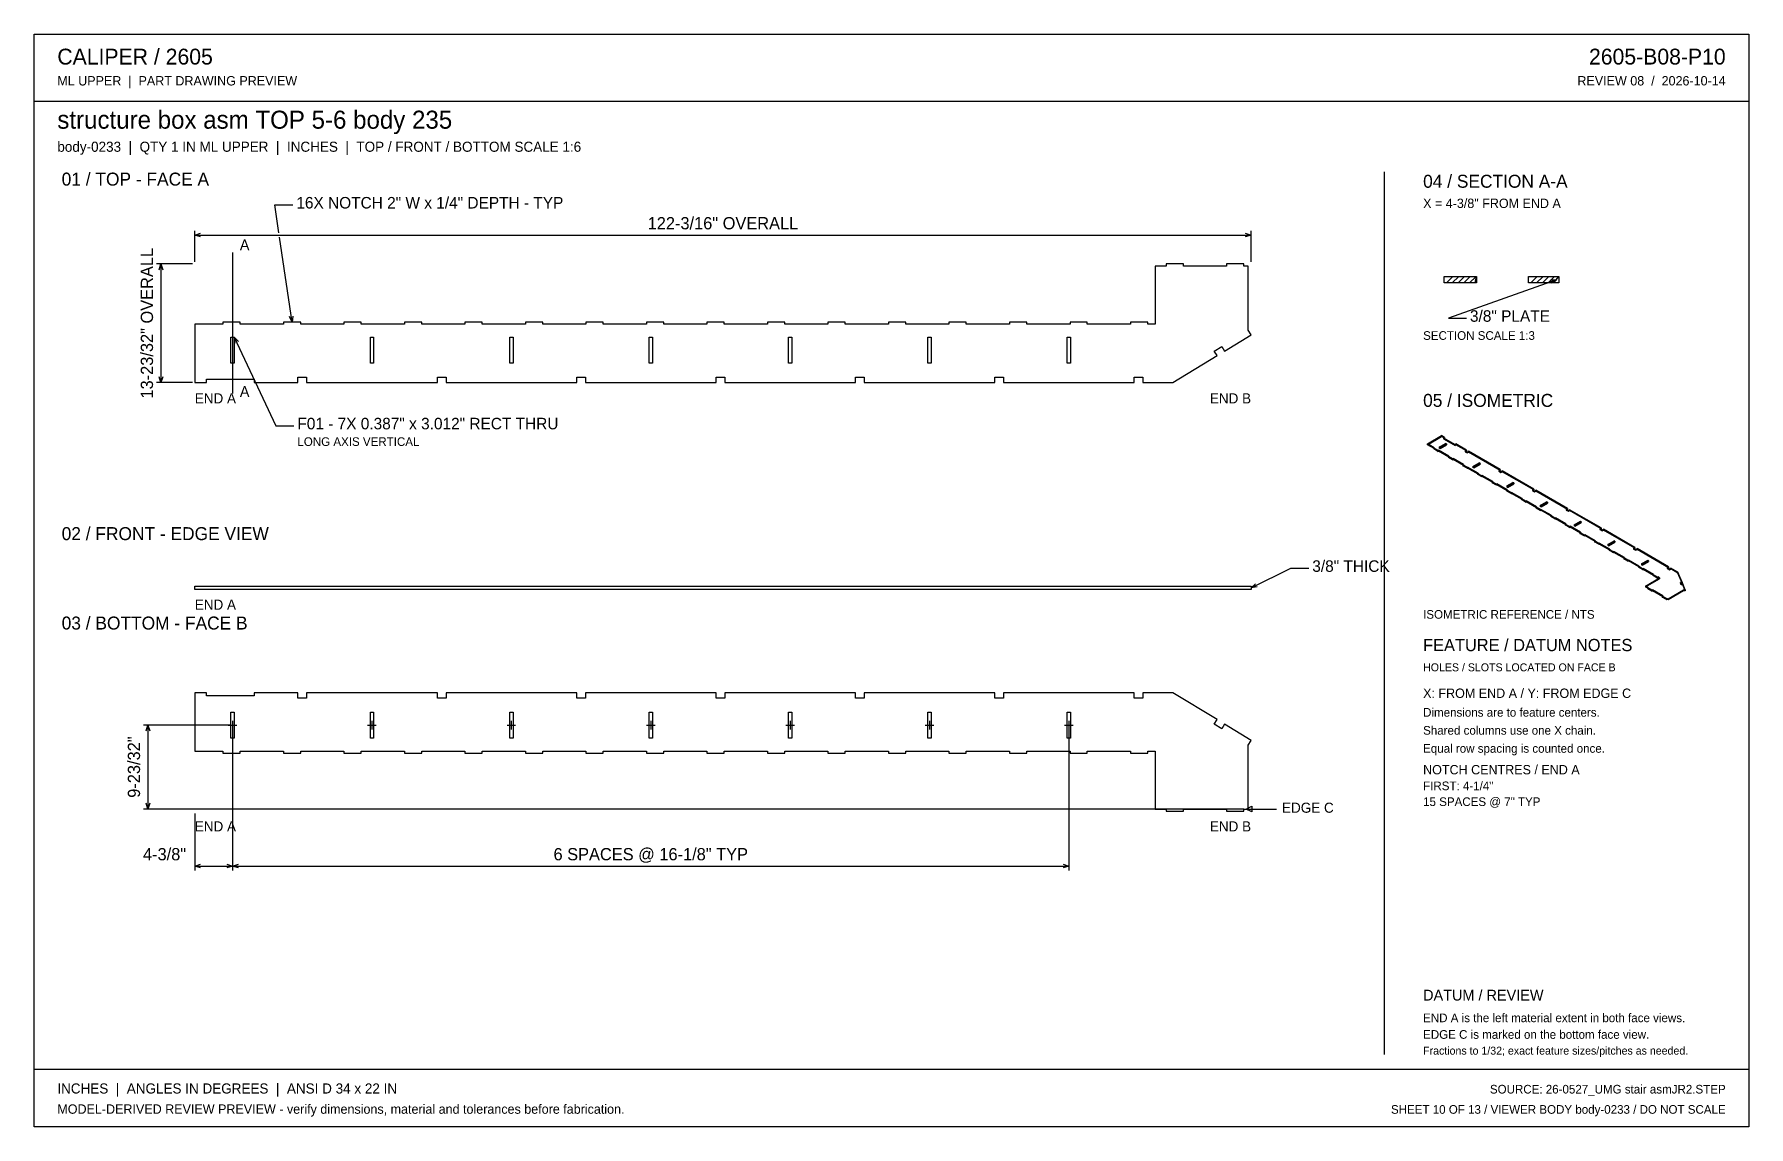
# Model space of a CAD drawing. Header units: inches. Extents: x 3 to 201, y 3 to 129.
import ezdxf
from ezdxf.enums import TextEntityAlignment as Align

# ---------------------------------------------------------------- set-up
doc = ezdxf.new("R2010")
doc.units = ezdxf.units.IN
doc.header["$MEASUREMENT"] = 0

msp = doc.modelspace()

# ---------------------------------------------------------------- linework, layer by layer
at = {"layer": 'ANNOTATION'}
for p, q in [((31.13, 106.19), (30.65, 109.44)), ((30.65, 109.44), (32.73, 109.44)), ((21.4, 102.86), (21.4, 106.44)), ((21.4, 105.94), (22.07, 106.15)), ((21.4, 105.94), (143.6, 105.94)), ((22.07, 105.73), (21.4, 105.94)), ((32.65, 95.89), (31.2, 105.69)), ((142.93, 106.15), (143.6, 105.94)), ((143.6, 105.94), (142.93, 105.73)), ((143.6, 102.86), (143.6, 106.44)), ((25.77, 103.94), (25.77, 87.64)), ((21.15, 102.61), (16.98, 102.61)), ((17.27, 101.94), (17.48, 102.61)), ((17.48, 102.61), (17.48, 88.89)), ((17.48, 102.61), (17.69, 101.94)), ((178.92, 100.79), (166.42, 96.33)), ((178.22, 100.76), (178.92, 100.79)), ((178.92, 100.79), (178.36, 100.37)), ((32.65, 95.89), (32.35, 96.52)), ((32.76, 96.58), (32.65, 95.89)), ((166.42, 96.33), (168.5, 96.33)), ((25.97, 94.15), (30.77, 83.89)), ((26.06, 93.46), (25.97, 94.15)), ((25.97, 94.15), (26.44, 93.63)), ((17.48, 88.89), (17.27, 89.56)), ((17.69, 89.56), (17.48, 88.89)), ((21.15, 88.89), (16.98, 88.89)), ((30.77, 83.89), (32.86, 83.89)), ((143.6, 65.15), (148.18, 67.42)), ((143.6, 65.15), (144.11, 65.63)), ((148.18, 67.42), (150.27, 67.42)), ((144.29, 65.26), (143.6, 65.15)), ((25.77, 49.77), (25.77, 48.77)), ((41.9, 49.77), (41.9, 48.77)), ((58.02, 49.77), (58.02, 48.77)), ((74.15, 49.77), (74.15, 48.77)), ((90.27, 49.77), (90.27, 48.77)), ((106.4, 49.77), (106.4, 48.77)), ((122.52, 49.77), (122.52, 48.77)), ((25.52, 49.27), (15.48, 49.27)), ((15.77, 48.61), (15.98, 49.27)), ((15.98, 49.27), (15.98, 39.56)), ((15.98, 49.27), (16.19, 48.61)), ((25.27, 49.27), (26.27, 49.27)), ((25.77, 49.02), (25.77, 32.48)), ((25.77, 49.02), (25.77, 32.48)), ((41.4, 49.27), (42.4, 49.27)), ((57.52, 49.27), (58.52, 49.27)), ((73.65, 49.27), (74.65, 49.27)), ((89.77, 49.27), (90.77, 49.27)), ((105.9, 49.27), (106.9, 49.27)), ((122.02, 49.27), (123.02, 49.27)), ((122.52, 49.02), (122.52, 32.48)), ((15.98, 39.56), (15.77, 40.23)), ((16.19, 40.23), (15.98, 39.56)), ((143.02, 39.56), (143.69, 39.89)), ((143.69, 39.89), (143.69, 39.23)), ((142.77, 39.56), (15.48, 39.56)), ((21.4, 39.06), (21.4, 32.48)), ((143.02, 39.56), (146.52, 39.56)), ((143.69, 39.23), (143.02, 39.56)), ((21.4, 32.98), (22.07, 33.18)), ((21.4, 32.98), (25.77, 32.98)), ((22.07, 32.77), (21.4, 32.98)), ((25.11, 33.18), (25.77, 32.98)), ((25.77, 32.98), (25.11, 32.77)), ((25.77, 32.98), (26.44, 33.18)), ((25.77, 32.98), (122.52, 32.98)), ((26.44, 32.77), (25.77, 32.98)), ((121.86, 33.18), (122.52, 32.98)), ((122.52, 32.98), (121.86, 32.77))]:
    msp.add_line(p, q, dxfattribs=at)
at = {"layer": 'OUTLINE'}
for p, q in [((2.83, 129.17), (201.17, 129.17)), ((2.83, 2.83), (2.83, 129.17)), ((201.17, 129.17), (201.17, 2.83)), ((2.83, 121.42), (201.17, 121.42)), ((159, 113.25), (159, 11.17)), ((133.77, 102.36), (132.52, 102.36)), ((132.52, 102.36), (132.52, 95.64)), ((135.77, 102.61), (133.77, 102.61)), ((133.77, 102.61), (133.77, 102.36)), ((135.77, 102.36), (135.77, 102.61)), ((140.77, 102.36), (135.77, 102.36)), ((142.77, 102.61), (140.77, 102.61)), ((140.77, 102.61), (140.77, 102.36)), ((142.77, 102.36), (142.77, 102.61)), ((143.27, 102.36), (142.77, 102.36)), ((143.27, 94.94), (143.27, 102.36)), ((165.95, 101.17), (169.69, 101.17)), ((165.95, 100.42), (165.95, 101.17)), ((166.2, 100.42), (166.95, 101.17)), ((166.87, 100.42), (167.62, 101.17)), ((167.54, 100.42), (168.29, 101.17)), ((168.2, 100.42), (168.95, 101.17)), ((168.87, 100.42), (169.62, 101.17)), ((169.54, 100.42), (169.69, 101.17)), ((169.69, 101.17), (169.69, 100.42)), ((175.71, 101.17), (179.2, 101.17)), ((175.71, 100.42), (175.71, 101.17)), ((175.96, 100.42), (176.71, 101.17)), ((176.63, 100.42), (177.38, 101.17)), ((177.3, 100.42), (178.05, 101.17)), ((177.96, 100.42), (178.71, 101.17)), ((178.63, 100.42), (179.2, 101.17)), ((179.2, 101.17), (179.2, 100.42)), ((169.69, 100.42), (165.95, 100.42)), ((179.2, 100.42), (175.71, 100.42)), ((24.65, 95.64), (21.4, 95.64)), ((21.4, 95.64), (21.4, 88.89)), ((26.65, 95.89), (24.65, 95.89)), ((24.65, 95.89), (24.65, 95.64)), ((26.65, 95.64), (26.65, 95.89)), ((31.65, 95.64), (26.65, 95.64)), ((33.65, 95.89), (31.65, 95.89)), ((31.65, 95.89), (31.65, 95.64)), ((33.65, 95.64), (33.65, 95.89)), ((38.65, 95.64), (33.65, 95.64)), ((40.65, 95.89), (38.65, 95.89)), ((38.65, 95.89), (38.65, 95.64)), ((40.65, 95.64), (40.65, 95.89)), ((45.65, 95.64), (40.65, 95.64)), ((47.65, 95.89), (45.65, 95.89)), ((45.65, 95.89), (45.65, 95.64)), ((47.65, 95.64), (47.65, 95.89)), ((52.65, 95.64), (47.65, 95.64)), ((54.65, 95.89), (52.65, 95.89)), ((52.65, 95.89), (52.65, 95.64)), ((54.65, 95.64), (54.65, 95.89)), ((59.65, 95.64), (54.65, 95.64)), ((61.65, 95.89), (59.65, 95.89)), ((59.65, 95.89), (59.65, 95.64)), ((61.65, 95.64), (61.65, 95.89)), ((66.65, 95.64), (61.65, 95.64)), ((68.65, 95.89), (66.65, 95.89)), ((66.65, 95.89), (66.65, 95.64)), ((68.65, 95.64), (68.65, 95.89)), ((73.65, 95.64), (68.65, 95.64)), ((75.65, 95.89), (73.65, 95.89)), ((73.65, 95.89), (73.65, 95.64)), ((75.65, 95.64), (75.65, 95.89)), ((80.65, 95.64), (75.65, 95.64)), ((82.65, 95.89), (80.65, 95.89)), ((80.65, 95.89), (80.65, 95.64)), ((82.65, 95.64), (82.65, 95.89)), ((87.65, 95.64), (82.65, 95.64)), ((89.65, 95.89), (87.65, 95.89)), ((87.65, 95.89), (87.65, 95.64)), ((89.65, 95.64), (89.65, 95.89)), ((94.65, 95.64), (89.65, 95.64)), ((96.65, 95.89), (94.65, 95.89)), ((94.65, 95.89), (94.65, 95.64)), ((96.65, 95.64), (96.65, 95.89)), ((101.65, 95.64), (96.65, 95.64)), ((103.65, 95.89), (101.65, 95.89)), ((101.65, 95.89), (101.65, 95.64)), ((103.65, 95.64), (103.65, 95.89)), ((108.65, 95.64), (103.65, 95.64)), ((110.65, 95.89), (108.65, 95.89)), ((108.65, 95.89), (108.65, 95.64)), ((110.65, 95.64), (110.65, 95.89)), ((115.65, 95.64), (110.65, 95.64)), ((117.65, 95.89), (115.65, 95.89)), ((115.65, 95.89), (115.65, 95.64)), ((117.65, 95.64), (117.65, 95.89)), ((122.65, 95.64), (117.65, 95.64)), ((124.65, 95.89), (122.65, 95.89)), ((122.65, 95.89), (122.65, 95.64)), ((124.65, 95.64), (124.65, 95.89)), ((129.65, 95.64), (124.65, 95.64)), ((131.65, 95.89), (129.65, 95.89)), ((129.65, 95.89), (129.65, 95.64)), ((131.65, 95.64), (131.65, 95.89)), ((132.52, 95.64), (131.65, 95.64)), ((25.58, 94.15), (25.97, 94.15)), ((25.58, 91.14), (25.58, 94.15)), ((25.97, 94.15), (25.97, 91.14)), ((41.71, 94.15), (42.09, 94.15)), ((41.71, 91.14), (41.71, 94.15)), ((42.09, 94.15), (42.09, 91.14)), ((57.83, 94.15), (58.22, 94.15)), ((57.83, 91.14), (57.83, 94.15)), ((58.22, 94.15), (58.22, 91.14)), ((73.96, 94.15), (74.34, 94.15)), ((73.96, 91.14), (73.96, 94.15)), ((74.34, 94.15), (74.34, 91.14)), ((90.08, 94.15), (90.47, 94.15)), ((90.08, 91.14), (90.08, 94.15)), ((90.47, 94.15), (90.47, 91.14)), ((106.21, 91.14), (106.21, 94.15)), ((106.21, 94.15), (106.59, 94.15)), ((106.59, 94.15), (106.59, 91.14)), ((122.33, 91.14), (122.33, 94.15)), ((122.33, 94.15), (122.72, 94.15)), ((122.72, 94.15), (122.72, 91.14)), ((140.53, 92.54), (143.6, 94.41)), ((143.6, 94.41), (143.27, 94.94)), ((134.56, 88.89), (139.67, 92.01)), ((139.34, 92.54), (140.21, 93.07)), ((139.67, 92.01), (139.34, 92.54)), ((140.21, 93.07), (140.53, 92.54)), ((22.77, 88.89), (22.77, 89.27)), ((22.77, 89.27), (28.27, 89.27)), ((25.97, 91.14), (25.58, 91.14)), ((28.27, 89.27), (28.27, 88.89)), ((33.33, 88.89), (33.33, 89.52)), ((33.33, 89.52), (34.34, 89.52)), ((34.34, 89.52), (34.34, 88.89)), ((42.09, 91.14), (41.71, 91.14)), ((49.46, 88.89), (49.46, 89.52)), ((49.46, 89.52), (50.47, 89.52)), ((50.47, 89.52), (50.47, 88.89)), ((58.22, 91.14), (57.83, 91.14)), ((65.58, 88.89), (65.58, 89.52)), ((65.58, 89.52), (66.59, 89.52)), ((66.59, 89.52), (66.59, 88.89)), ((74.34, 91.14), (73.96, 91.14)), ((81.71, 88.89), (81.71, 89.52)), ((81.71, 89.52), (82.72, 89.52)), ((82.72, 89.52), (82.72, 88.89)), ((90.47, 91.14), (90.08, 91.14)), ((97.83, 88.89), (97.83, 89.52)), ((97.83, 89.52), (98.84, 89.52)), ((98.84, 89.52), (98.84, 88.89)), ((106.59, 91.14), (106.21, 91.14)), ((113.96, 88.89), (113.96, 89.52)), ((113.96, 89.52), (114.97, 89.52)), ((114.97, 89.52), (114.97, 88.89)), ((122.72, 91.14), (122.33, 91.14)), ((130.08, 88.89), (130.08, 89.52)), ((130.08, 89.52), (131.09, 89.52)), ((131.09, 89.52), (131.09, 88.89)), ((21.4, 88.89), (22.77, 88.89)), ((28.27, 88.89), (33.33, 88.89)), ((34.34, 88.89), (49.46, 88.89)), ((50.47, 88.89), (65.58, 88.89)), ((66.59, 88.89), (81.71, 88.89)), ((82.72, 88.89), (97.83, 88.89)), ((98.84, 88.89), (113.96, 88.89)), ((114.97, 88.89), (130.08, 88.89)), ((131.09, 88.89), (134.56, 88.89)), ((164, 81.8), (165.63, 82.75)), ((164, 81.7), (165.63, 82.64)), ((164, 81.7), (164, 81.8)), ((164.79, 81.35), (164, 81.8)), ((164.79, 81.25), (164, 81.7)), ((164.73, 81.32), (164.79, 81.35)), ((164.79, 81.35), (164.79, 81.25)), ((165.37, 81.43), (166.1, 81.85)), ((165.37, 81.32), (166.1, 81.74)), ((165.47, 81.37), (165.37, 81.43)), ((165.37, 81.43), (165.37, 81.32)), ((165.47, 81.27), (165.37, 81.32)), ((165.47, 81.37), (166.19, 81.79)), ((165.47, 81.27), (166.19, 81.69)), ((165.47, 81.37), (165.47, 81.27)), ((165.63, 82.75), (165.63, 82.64)), ((165.96, 82.55), (165.63, 82.75)), ((165.96, 82.45), (165.63, 82.64)), ((165.87, 82.5), (165.96, 82.55)), ((165.87, 82.5), (167.2, 81.73)), ((165.87, 82.5), (165.87, 82.4)), ((165.87, 82.4), (165.96, 82.45)), ((165.87, 82.4), (167.2, 81.63)), ((165.96, 82.55), (165.96, 82.45)), ((166.1, 81.85), (166.1, 81.74)), ((166.19, 81.79), (166.1, 81.85)), ((166.19, 81.69), (166.1, 81.74)), ((166.19, 81.79), (166.19, 81.69)), ((167.2, 81.73), (167.29, 81.79)), ((167.2, 81.73), (167.2, 81.63)), ((167.2, 81.63), (167.29, 81.68)), ((168.52, 81.08), (167.29, 81.79)), ((167.29, 81.79), (167.29, 81.68)), ((168.52, 80.98), (167.29, 81.68)), ((164.73, 81.32), (164.73, 81.21)), ((165.21, 81.04), (164.73, 81.32)), ((164.73, 81.21), (164.79, 81.25)), ((165.21, 80.93), (164.73, 81.21)), ((165.21, 81.04), (165.27, 81.07)), ((165.21, 81.04), (165.21, 80.93)), ((165.21, 80.93), (165.27, 80.97)), ((166.48, 80.37), (165.27, 81.07)), ((165.27, 81.07), (165.27, 80.97)), ((166.48, 80.27), (165.27, 80.97)), ((166.42, 80.34), (166.48, 80.37)), ((166.42, 80.34), (166.42, 80.23)), ((166.9, 80.06), (166.42, 80.34)), ((166.42, 80.23), (166.48, 80.27)), ((166.9, 79.95), (166.42, 80.23)), ((166.48, 80.37), (166.48, 80.27)), ((166.9, 80.06), (166.96, 80.09)), ((166.9, 80.06), (166.9, 79.95)), ((166.9, 79.95), (166.96, 79.99)), ((166.96, 80.09), (166.96, 79.99)), ((168.17, 79.4), (166.96, 80.09)), ((168.17, 79.29), (166.96, 79.99)), ((168.11, 79.36), (168.17, 79.4)), ((168.59, 79.08), (168.11, 79.36)), ((168.11, 79.36), (168.11, 79.26)), ((168.17, 79.4), (168.17, 79.29)), ((168.52, 81.08), (168.36, 80.99)), ((168.36, 80.99), (168.61, 80.85)), ((168.36, 80.99), (168.36, 80.89)), ((168.52, 80.98), (168.36, 80.89)), ((168.36, 80.89), (168.61, 80.75)), ((168.52, 81.08), (168.52, 80.98)), ((168.61, 80.85), (168.76, 80.94)), ((168.61, 80.85), (168.61, 80.75)), ((168.61, 80.75), (168.76, 80.83)), ((172.41, 78.83), (168.76, 80.94)), ((168.76, 80.94), (168.76, 80.83)), ((172.41, 78.73), (168.76, 80.83)), ((169.27, 79.18), (170, 79.6)), ((169.27, 79.07), (170, 79.49)), ((169.36, 79.12), (170.09, 79.54)), ((169.36, 79.02), (170.09, 79.44)), ((170, 79.6), (170, 79.49)), ((170.09, 79.54), (170, 79.6)), ((170.09, 79.44), (170, 79.49)), ((170.09, 79.54), (170.09, 79.44)), ((168.11, 79.26), (168.17, 79.29)), ((168.59, 78.98), (168.11, 79.26)), ((168.59, 79.08), (168.65, 79.12)), ((168.59, 79.08), (168.59, 78.98)), ((168.59, 78.98), (168.65, 79.01)), ((169.86, 78.42), (168.65, 79.12)), ((168.65, 79.12), (168.65, 79.01)), ((169.86, 78.31), (168.65, 79.01)), ((169.36, 79.12), (169.27, 79.18)), ((169.27, 79.18), (169.27, 79.07)), ((169.36, 79.02), (169.27, 79.07)), ((169.36, 79.12), (169.36, 79.02)), ((169.8, 78.38), (169.86, 78.42)), ((170.28, 78.11), (169.8, 78.38)), ((169.8, 78.38), (169.8, 78.28)), ((169.8, 78.28), (169.86, 78.31)), ((170.28, 78), (169.8, 78.28)), ((169.86, 78.42), (169.86, 78.31)), ((170.28, 78.11), (170.34, 78.14)), ((170.28, 78.11), (170.28, 78)), ((170.28, 78), (170.34, 78.04)), ((170.34, 78.14), (170.34, 78.04)), ((171.55, 77.44), (170.34, 78.14)), ((171.55, 77.34), (170.34, 78.04)), ((171.49, 77.41), (171.55, 77.44)), ((171.98, 77.13), (171.49, 77.41)), ((171.49, 77.41), (171.49, 77.3)), ((171.55, 77.44), (171.55, 77.34)), ((172.41, 78.83), (172.26, 78.74)), ((172.26, 78.74), (172.26, 78.64)), ((172.26, 78.74), (172.51, 78.6)), ((172.41, 78.73), (172.26, 78.64)), ((172.26, 78.64), (172.51, 78.5)), ((172.41, 78.83), (172.41, 78.73)), ((172.51, 78.6), (172.66, 78.69)), ((172.51, 78.6), (172.51, 78.5)), ((172.51, 78.5), (172.66, 78.58)), ((172.66, 78.69), (172.66, 78.58)), ((176.31, 76.58), (172.66, 78.69)), ((176.31, 76.48), (172.66, 78.58)), ((171.49, 77.3), (171.55, 77.34)), ((171.98, 77.02), (171.49, 77.3)), ((171.98, 77.13), (172.04, 77.16)), ((171.98, 77.13), (171.98, 77.02)), ((171.98, 77.02), (172.04, 77.06)), ((172.04, 77.16), (172.04, 77.06)), ((173.24, 76.47), (172.04, 77.16)), ((173.24, 76.36), (172.04, 77.06)), ((173.17, 76.93), (173.89, 77.35)), ((173.17, 76.82), (173.89, 77.24)), ((173.17, 76.93), (173.17, 76.82)), ((173.26, 76.87), (173.17, 76.93)), ((173.26, 76.77), (173.17, 76.82)), ((173.18, 76.43), (173.24, 76.47)), ((173.18, 76.43), (173.18, 76.33)), ((173.67, 76.15), (173.18, 76.43)), ((173.18, 76.33), (173.24, 76.36)), ((173.67, 76.05), (173.18, 76.33)), ((173.24, 76.47), (173.24, 76.36)), ((173.26, 76.87), (173.99, 77.29)), ((173.26, 76.77), (173.99, 77.19)), ((173.26, 76.87), (173.26, 76.77)), ((173.67, 76.15), (173.73, 76.19)), ((173.67, 76.15), (173.67, 76.05)), ((173.67, 76.05), (173.73, 76.08)), ((174.94, 75.49), (173.73, 76.19)), ((173.73, 76.19), (173.73, 76.08)), ((174.94, 75.38), (173.73, 76.08)), ((173.89, 77.35), (173.89, 77.24)), ((173.99, 77.29), (173.89, 77.35)), ((173.99, 77.19), (173.89, 77.24)), ((173.99, 77.29), (173.99, 77.19)), ((174.88, 75.45), (174.94, 75.49)), ((174.88, 75.45), (174.88, 75.35)), ((175.36, 75.18), (174.88, 75.45)), ((174.88, 75.35), (174.94, 75.38)), ((174.94, 75.49), (174.94, 75.38)), ((176.31, 76.58), (176.16, 76.49)), ((176.16, 76.49), (176.16, 76.39)), ((176.16, 76.49), (176.4, 76.35)), ((176.31, 76.48), (176.16, 76.39)), ((176.16, 76.39), (176.4, 76.25)), ((176.31, 76.58), (176.31, 76.48)), ((176.4, 76.35), (176.55, 76.44)), ((176.4, 76.35), (176.4, 76.25)), ((176.4, 76.25), (176.55, 76.33)), ((176.55, 76.44), (176.55, 76.33)), ((180.21, 74.33), (176.55, 76.44)), ((180.21, 74.23), (176.55, 76.33)), ((175.36, 75.07), (174.88, 75.35)), ((175.36, 75.18), (175.42, 75.21)), ((175.36, 75.18), (175.36, 75.07)), ((175.36, 75.07), (175.42, 75.11)), ((176.63, 74.51), (175.42, 75.21)), ((175.42, 75.21), (175.42, 75.11)), ((176.63, 74.41), (175.42, 75.11)), ((176.57, 74.48), (176.63, 74.51)), ((177.05, 74.2), (176.57, 74.48)), ((176.57, 74.48), (176.57, 74.37)), ((176.57, 74.37), (176.63, 74.41)), ((177.05, 74.09), (176.57, 74.37)), ((176.63, 74.51), (176.63, 74.41)), ((177.05, 74.2), (177.11, 74.23)), ((177.05, 74.2), (177.05, 74.09)), ((177.05, 74.09), (177.11, 74.13)), ((177.06, 74.68), (177.79, 75.1)), ((177.06, 74.57), (177.79, 74.99)), ((177.06, 74.68), (177.06, 74.57)), ((177.16, 74.62), (177.06, 74.68)), ((177.16, 74.52), (177.06, 74.57)), ((177.11, 74.23), (177.11, 74.13)), ((178.32, 73.54), (177.11, 74.23)), ((178.32, 73.43), (177.11, 74.13)), ((177.16, 74.62), (177.89, 75.04)), ((177.16, 74.52), (177.89, 74.94)), ((177.16, 74.62), (177.16, 74.52)), ((177.89, 75.04), (177.79, 75.1)), ((177.79, 75.1), (177.79, 74.99)), ((177.89, 74.94), (177.79, 74.99)), ((177.89, 75.04), (177.89, 74.94)), ((178.26, 73.5), (178.32, 73.54)), ((178.26, 73.5), (178.26, 73.4)), ((178.74, 73.22), (178.26, 73.5)), ((178.26, 73.4), (178.32, 73.43)), ((178.74, 73.12), (178.26, 73.4)), ((178.32, 73.54), (178.32, 73.43)), ((180.21, 74.33), (180.06, 74.24)), ((180.06, 74.24), (180.06, 74.14)), ((180.06, 74.24), (180.3, 74.1)), ((180.21, 74.23), (180.06, 74.14)), ((180.06, 74.14), (180.3, 74)), ((180.21, 74.33), (180.21, 74.23)), ((180.3, 74.1), (180.45, 74.19)), ((180.3, 74.1), (180.3, 74)), ((180.3, 74), (180.45, 74.08)), ((180.45, 74.19), (180.45, 74.08)), ((184.1, 72.08), (180.45, 74.19)), ((184.1, 71.97), (180.45, 74.08)), ((178.74, 73.22), (178.8, 73.26)), ((178.74, 73.22), (178.74, 73.12)), ((178.74, 73.12), (178.8, 73.15)), ((178.8, 73.26), (178.8, 73.15)), ((180.01, 72.56), (178.8, 73.26)), ((180.01, 72.45), (178.8, 73.15)), ((179.95, 72.52), (180.01, 72.56)), ((180.44, 72.24), (179.95, 72.52)), ((179.95, 72.52), (179.95, 72.42)), ((179.95, 72.42), (180.01, 72.45)), ((180.44, 72.14), (179.95, 72.42)), ((180.01, 72.56), (180.01, 72.45)), ((180.44, 72.24), (180.5, 72.28)), ((180.44, 72.24), (180.44, 72.14)), ((180.44, 72.14), (180.5, 72.17)), ((180.5, 72.28), (180.5, 72.17)), ((181.7, 71.58), (180.5, 72.28)), ((181.7, 71.48), (180.5, 72.17)), ((180.96, 72.43), (181.69, 72.85)), ((180.96, 72.32), (181.69, 72.74)), ((180.96, 72.43), (180.96, 72.32)), ((181.05, 72.37), (180.96, 72.43)), ((181.05, 72.27), (180.96, 72.32)), ((181.05, 72.37), (181.78, 72.79)), ((181.05, 72.27), (181.78, 72.69)), ((181.05, 72.37), (181.05, 72.27)), ((181.64, 71.55), (181.7, 71.58)), ((182.13, 71.27), (181.64, 71.55)), ((181.64, 71.55), (181.64, 71.44)), ((181.64, 71.44), (181.7, 71.48)), ((182.13, 71.16), (181.64, 71.44)), ((181.69, 72.85), (181.69, 72.74)), ((181.78, 72.79), (181.69, 72.85)), ((181.78, 72.69), (181.69, 72.74)), ((181.7, 71.58), (181.7, 71.48)), ((181.78, 72.79), (181.78, 72.69)), ((184.1, 72.08), (183.95, 71.99)), ((183.95, 71.99), (184.2, 71.85)), ((183.95, 71.99), (183.95, 71.89)), ((184.1, 71.97), (183.95, 71.89)), ((183.95, 71.89), (184.2, 71.75)), ((184.1, 72.08), (184.1, 71.97)), ((184.2, 71.85), (184.35, 71.94)), ((184.2, 71.85), (184.2, 71.75)), ((184.2, 71.75), (184.35, 71.83)), ((184.35, 71.94), (184.35, 71.83)), ((188, 69.83), (184.35, 71.94)), ((188, 69.72), (184.35, 71.83)), ((182.13, 71.27), (182.19, 71.3)), ((182.13, 71.27), (182.13, 71.16)), ((182.13, 71.16), (182.19, 71.2)), ((183.4, 70.6), (182.19, 71.3)), ((182.19, 71.3), (182.19, 71.2)), ((183.4, 70.5), (182.19, 71.2)), ((183.34, 70.57), (183.4, 70.6)), ((183.34, 70.57), (183.34, 70.47)), ((183.82, 70.29), (183.34, 70.57)), ((183.34, 70.47), (183.4, 70.5)), ((183.82, 70.19), (183.34, 70.47)), ((183.4, 70.6), (183.4, 70.5)), ((183.82, 70.29), (183.88, 70.33)), ((183.82, 70.29), (183.82, 70.19)), ((183.82, 70.19), (183.88, 70.22)), ((185.09, 69.63), (183.88, 70.33)), ((183.88, 70.33), (183.88, 70.22)), ((185.09, 69.52), (183.88, 70.22)), ((184.86, 70.18), (185.59, 70.6)), ((184.86, 70.07), (185.59, 70.49)), ((184.86, 70.18), (184.86, 70.07)), ((184.95, 70.12), (184.86, 70.18)), ((184.95, 70.02), (184.86, 70.07)), ((184.95, 70.12), (185.68, 70.54)), ((184.95, 70.02), (185.68, 70.44)), ((184.95, 70.12), (184.95, 70.02)), ((185.03, 69.59), (185.09, 69.63)), ((185.51, 69.31), (185.03, 69.59)), ((185.03, 69.59), (185.03, 69.49)), ((185.03, 69.49), (185.09, 69.52)), ((185.51, 69.21), (185.03, 69.49)), ((185.09, 69.63), (185.09, 69.52)), ((185.68, 70.54), (185.59, 70.6)), ((185.59, 70.6), (185.59, 70.49)), ((185.68, 70.44), (185.59, 70.49)), ((185.68, 70.54), (185.68, 70.44)), ((188, 69.83), (187.85, 69.74)), ((187.85, 69.74), (188.1, 69.6)), ((187.85, 69.74), (187.85, 69.64)), ((188, 69.72), (187.85, 69.64)), ((187.85, 69.64), (188.1, 69.5)), ((188, 69.83), (188, 69.72)), ((188.1, 69.6), (188.25, 69.69)), ((188.1, 69.6), (188.1, 69.5)), ((188.1, 69.5), (188.25, 69.58)), ((191.9, 67.58), (188.25, 69.69)), ((188.25, 69.69), (188.25, 69.58)), ((191.9, 67.47), (188.25, 69.58)), ((185.51, 69.31), (185.57, 69.35)), ((185.51, 69.31), (185.51, 69.21)), ((185.51, 69.21), (185.57, 69.24)), ((186.78, 68.65), (185.57, 69.35)), ((185.57, 69.35), (185.57, 69.24)), ((186.78, 68.55), (185.57, 69.24)), ((186.72, 68.62), (186.78, 68.65)), ((187.2, 68.34), (186.72, 68.62)), ((186.72, 68.62), (186.72, 68.51)), ((186.72, 68.51), (186.78, 68.55)), ((187.2, 68.23), (186.72, 68.51)), ((186.78, 68.65), (186.78, 68.55)), ((187.2, 68.34), (187.26, 68.37)), ((187.2, 68.34), (187.2, 68.23)), ((187.2, 68.23), (187.26, 68.27)), ((187.26, 68.37), (187.26, 68.27)), ((188.47, 67.67), (187.26, 68.37)), ((188.47, 67.57), (187.26, 68.27)), ((188.41, 67.64), (188.47, 67.67)), ((188.41, 67.64), (188.41, 67.53)), ((188.89, 67.36), (188.41, 67.64)), ((188.41, 67.53), (188.47, 67.57)), ((188.89, 67.26), (188.41, 67.53)), ((188.47, 67.67), (188.47, 67.57)), ((188.76, 67.93), (189.48, 68.35)), ((188.76, 67.82), (189.48, 68.24)), ((188.85, 67.87), (188.76, 67.93)), ((188.76, 67.93), (188.76, 67.82)), ((188.85, 67.77), (188.76, 67.82)), ((188.85, 67.87), (189.58, 68.29)), ((188.85, 67.77), (189.58, 68.19)), ((188.85, 67.87), (188.85, 67.77)), ((189.58, 68.29), (189.48, 68.35)), ((189.48, 68.35), (189.48, 68.24)), ((189.58, 68.19), (189.48, 68.24)), ((189.58, 68.29), (189.58, 68.19)), ((191.9, 67.58), (191.75, 67.49)), ((191.75, 67.49), (191.99, 67.35)), ((191.75, 67.49), (191.75, 67.39)), ((191.9, 67.47), (191.75, 67.39)), ((191.9, 67.58), (191.9, 67.47)), ((191.99, 67.35), (192.14, 67.44)), ((192.14, 67.44), (192.14, 67.33)), ((192.98, 66.95), (192.14, 67.44)), ((188.89, 67.36), (188.96, 67.4)), ((188.89, 67.36), (188.89, 67.26)), ((188.89, 67.26), (188.96, 67.29)), ((188.96, 67.4), (188.96, 67.29)), ((190.16, 66.7), (188.96, 67.4)), ((190.16, 66.59), (188.96, 67.29)), ((189.24, 65.36), (190.86, 66.3)), ((189.24, 65.25), (190.86, 66.19)), ((190.1, 66.66), (190.16, 66.7)), ((190.59, 66.38), (190.1, 66.66)), ((190.1, 66.66), (190.1, 66.56)), ((190.1, 66.56), (190.16, 66.59)), ((190.59, 66.28), (190.1, 66.56)), ((190.16, 66.7), (190.16, 66.59)), ((190.59, 66.38), (190.65, 66.42)), ((190.59, 66.38), (190.59, 66.28)), ((190.59, 66.28), (190.65, 66.31)), ((190.65, 66.42), (190.65, 66.31)), ((190.86, 66.3), (190.65, 66.42)), ((190.86, 66.19), (190.65, 66.31)), ((190.86, 66.3), (190.86, 66.19)), ((191.75, 67.39), (191.99, 67.25)), ((191.99, 67.35), (191.99, 67.25)), ((191.99, 67.25), (192.14, 67.33)), ((192.98, 66.85), (192.14, 67.33)), ((193.46, 65.81), (192.98, 66.95)), ((192.98, 66.95), (192.98, 66.85)), ((193.46, 65.7), (192.98, 66.85)), ((193.46, 65.81), (193.26, 65.78)), ((193.26, 65.78), (193.26, 65.67)), ((193.34, 65.58), (193.26, 65.78)), ((193.46, 65.7), (193.26, 65.67)), ((193.34, 65.48), (193.26, 65.67)), ((193.54, 65.61), (193.34, 65.58)), ((193.34, 65.58), (193.34, 65.48)), ((193.54, 65.51), (193.34, 65.48)), ((193.46, 65.81), (193.46, 65.7)), ((193.83, 64.92), (193.54, 65.61)), ((193.54, 65.61), (193.54, 65.51)), ((193.83, 64.82), (193.54, 65.51)), ((21.4, 64.96), (21.4, 65.33)), ((21.4, 65.33), (143.6, 65.33)), ((143.6, 64.96), (21.4, 64.96)), ((143.6, 65.33), (143.6, 64.96)), ((189.24, 65.36), (189.24, 65.25)), ((189.54, 65.18), (189.24, 65.36)), ((189.54, 65.08), (189.24, 65.25)), ((189.48, 65.15), (189.54, 65.18)), ((189.96, 64.87), (189.48, 65.15)), ((189.48, 65.15), (189.48, 65.05)), ((189.48, 65.05), (189.54, 65.08)), ((189.96, 64.77), (189.48, 65.05)), ((189.54, 65.18), (189.54, 65.08)), ((189.96, 64.87), (190.02, 64.91)), ((189.96, 64.87), (189.96, 64.77)), ((189.96, 64.77), (190.02, 64.8)), ((191.23, 64.21), (190.02, 64.91)), ((190.02, 64.91), (190.02, 64.8)), ((191.23, 64.1), (190.02, 64.8)), ((191.17, 64.17), (191.23, 64.21)), ((191.17, 64.17), (191.17, 64.07)), ((191.65, 63.89), (191.17, 64.17)), ((191.17, 64.07), (191.23, 64.1)), ((191.65, 63.79), (191.17, 64.07)), ((191.23, 64.21), (191.23, 64.1)), ((191.65, 63.89), (191.71, 63.93)), ((191.65, 63.89), (191.65, 63.79)), ((191.65, 63.79), (191.71, 63.82)), ((191.83, 63.86), (191.71, 63.93)), ((191.71, 63.93), (191.71, 63.82)), ((191.83, 63.75), (191.71, 63.82)), ((193.63, 64.89), (191.83, 63.86)), ((193.63, 64.79), (191.83, 63.75)), ((191.83, 63.75), (191.83, 63.86)), ((193.83, 64.92), (193.63, 64.89)), ((193.63, 64.89), (193.63, 64.79)), ((193.83, 64.82), (193.63, 64.79)), ((193.83, 64.92), (193.83, 64.82)), ((22.77, 53.02), (21.4, 53.02)), ((21.4, 53.02), (21.4, 46.27)), ((22.77, 52.65), (22.77, 53.02)), ((28.27, 52.65), (22.77, 52.65)), ((33.33, 53.02), (28.27, 53.02)), ((28.27, 53.02), (28.27, 52.65)), ((33.33, 52.4), (33.33, 53.02)), ((34.34, 52.4), (33.33, 52.4)), ((49.46, 53.02), (34.34, 53.02)), ((34.34, 53.02), (34.34, 52.4)), ((49.46, 52.4), (49.46, 53.02)), ((50.47, 52.4), (49.46, 52.4)), ((65.58, 53.02), (50.47, 53.02)), ((50.47, 53.02), (50.47, 52.4)), ((65.58, 52.4), (65.58, 53.02)), ((66.59, 52.4), (65.58, 52.4)), ((81.71, 53.02), (66.59, 53.02)), ((66.59, 53.02), (66.59, 52.4)), ((81.71, 52.4), (81.71, 53.02)), ((82.72, 52.4), (81.71, 52.4)), ((97.83, 53.02), (82.72, 53.02)), ((82.72, 53.02), (82.72, 52.4)), ((97.83, 52.4), (97.83, 53.02)), ((98.84, 52.4), (97.83, 52.4)), ((113.96, 53.02), (98.84, 53.02)), ((98.84, 53.02), (98.84, 52.4)), ((113.96, 52.4), (113.96, 53.02)), ((114.97, 52.4), (113.96, 52.4)), ((130.08, 53.02), (114.97, 53.02)), ((114.97, 53.02), (114.97, 52.4)), ((130.08, 52.4), (130.08, 53.02)), ((131.09, 52.4), (130.08, 52.4)), ((134.56, 53.02), (131.09, 53.02)), ((131.09, 53.02), (131.09, 52.4)), ((139.67, 49.91), (134.56, 53.02)), ((25.58, 47.77), (25.58, 50.78)), ((25.58, 50.78), (25.97, 50.78)), ((25.97, 50.78), (25.97, 47.77)), ((41.71, 47.77), (41.71, 50.78)), ((41.71, 50.78), (42.09, 50.78)), ((42.09, 50.78), (42.09, 47.77)), ((57.83, 47.77), (57.83, 50.78)), ((57.83, 50.78), (58.22, 50.78)), ((58.22, 50.78), (58.22, 47.77)), ((73.96, 47.77), (73.96, 50.78)), ((73.96, 50.78), (74.34, 50.78)), ((74.34, 50.78), (74.34, 47.77)), ((90.08, 47.77), (90.08, 50.78)), ((90.08, 50.78), (90.47, 50.78)), ((90.47, 50.78), (90.47, 47.77)), ((106.21, 47.77), (106.21, 50.78)), ((106.21, 50.78), (106.59, 50.78)), ((106.59, 50.78), (106.59, 47.77)), ((122.33, 47.77), (122.33, 50.78)), ((122.33, 50.78), (122.72, 50.78)), ((122.72, 50.78), (122.72, 47.77)), ((139.34, 49.37), (139.67, 49.91)), ((25.97, 47.77), (25.58, 47.77)), ((42.09, 47.77), (41.71, 47.77)), ((58.22, 47.77), (57.83, 47.77)), ((74.34, 47.77), (73.96, 47.77)), ((90.47, 47.77), (90.08, 47.77)), ((106.59, 47.77), (106.21, 47.77)), ((122.72, 47.77), (122.33, 47.77)), ((140.21, 48.84), (139.34, 49.37)), ((140.53, 49.38), (140.21, 48.84)), ((143.6, 47.51), (140.53, 49.38)), ((21.4, 46.27), (24.65, 46.27)), ((24.65, 46.27), (24.65, 46.02)), ((24.65, 46.02), (26.65, 46.02)), ((26.65, 46.02), (26.65, 46.27)), ((26.65, 46.27), (31.65, 46.27)), ((31.65, 46.27), (31.65, 46.02)), ((31.65, 46.02), (33.65, 46.02)), ((33.65, 46.02), (33.65, 46.27)), ((33.65, 46.27), (38.65, 46.27)), ((38.65, 46.27), (38.65, 46.02)), ((38.65, 46.02), (40.65, 46.02)), ((40.65, 46.02), (40.65, 46.27)), ((40.65, 46.27), (45.65, 46.27)), ((45.65, 46.27), (45.65, 46.02)), ((45.65, 46.02), (47.65, 46.02)), ((47.65, 46.02), (47.65, 46.27)), ((47.65, 46.27), (52.65, 46.27)), ((52.65, 46.27), (52.65, 46.02)), ((52.65, 46.02), (54.65, 46.02)), ((54.65, 46.02), (54.65, 46.27)), ((54.65, 46.27), (59.65, 46.27)), ((59.65, 46.27), (59.65, 46.02)), ((59.65, 46.02), (61.65, 46.02)), ((61.65, 46.02), (61.65, 46.27)), ((61.65, 46.27), (66.65, 46.27)), ((66.65, 46.27), (66.65, 46.02)), ((66.65, 46.02), (68.65, 46.02)), ((68.65, 46.02), (68.65, 46.27)), ((68.65, 46.27), (73.65, 46.27)), ((73.65, 46.27), (73.65, 46.02)), ((73.65, 46.02), (75.65, 46.02)), ((75.65, 46.02), (75.65, 46.27)), ((75.65, 46.27), (80.65, 46.27)), ((80.65, 46.27), (80.65, 46.02)), ((80.65, 46.02), (82.65, 46.02)), ((82.65, 46.02), (82.65, 46.27)), ((82.65, 46.27), (87.65, 46.27)), ((87.65, 46.27), (87.65, 46.02)), ((87.65, 46.02), (89.65, 46.02)), ((89.65, 46.02), (89.65, 46.27)), ((89.65, 46.27), (94.65, 46.27)), ((94.65, 46.27), (94.65, 46.02)), ((94.65, 46.02), (96.65, 46.02)), ((96.65, 46.02), (96.65, 46.27)), ((96.65, 46.27), (101.65, 46.27)), ((101.65, 46.27), (101.65, 46.02)), ((101.65, 46.02), (103.65, 46.02)), ((103.65, 46.02), (103.65, 46.27)), ((103.65, 46.27), (108.65, 46.27)), ((108.65, 46.27), (108.65, 46.02)), ((108.65, 46.02), (110.65, 46.02)), ((110.65, 46.02), (110.65, 46.27)), ((110.65, 46.27), (115.65, 46.27)), ((115.65, 46.27), (115.65, 46.02)), ((115.65, 46.02), (117.65, 46.02)), ((117.65, 46.02), (117.65, 46.27)), ((117.65, 46.27), (122.65, 46.27)), ((122.65, 46.27), (122.65, 46.02)), ((122.65, 46.02), (124.65, 46.02)), ((124.65, 46.02), (124.65, 46.27)), ((124.65, 46.27), (129.65, 46.27)), ((129.65, 46.27), (129.65, 46.02)), ((129.65, 46.02), (131.65, 46.02)), ((131.65, 46.02), (131.65, 46.27)), ((131.65, 46.27), (132.52, 46.27)), ((132.52, 46.27), (132.52, 39.56)), ((143.27, 46.97), (143.6, 47.51)), ((143.27, 39.56), (143.27, 46.97)), ((132.52, 39.56), (133.77, 39.56)), ((133.77, 39.56), (133.77, 39.31)), ((133.77, 39.31), (135.77, 39.31)), ((135.77, 39.31), (135.77, 39.56)), ((135.77, 39.56), (140.77, 39.56)), ((140.77, 39.56), (140.77, 39.31)), ((140.77, 39.31), (142.77, 39.31)), ((142.77, 39.31), (142.77, 39.56)), ((142.77, 39.56), (143.27, 39.56)), ((2.83, 9.5), (201.17, 9.5)), ((201.17, 2.83), (2.83, 2.83))]:
    msp.add_line(p, q, dxfattribs=at)

# ---------------------------------------------------------------- texts
at = {"layer": 'ANNOTATION'}
for s, height, p in [('CALIPER / 2605', 1.8333, (5.5, 125.67)), ('ML UPPER  |  PART DRAWING PREVIEW', 1.0833, (5.5, 123.25)), ('structure box asm TOP 5-6 body 235', 2.0833, (5.5, 118.25)), ('body-0233  |  QTY 1 IN ML UPPER  |  INCHES  |  TOP / FRONT / BOTTOM SCALE 1:6', 1.1667, (5.5, 115.58)), ('01 / TOP - FACE A', 1.5, (6, 111.67)), ('04 / SECTION A-A', 1.5, (163.5, 111.42)), ('16X NOTCH 2" W x 1/4" DEPTH - TYP', 1.3333, (33.15, 109.02)), ('X = 4-3/8" FROM END A', 1.0833, (163.5, 109.08)), ('A', 1.25, (26.61, 104.19)), ('3/8" PLATE', 1.333, (168.92, 95.92)), ('SECTION SCALE 1:3', 1, (163.5, 93.83)), ('END A', 1.167, (21.4, 86.48)), ('A', 1.25, (26.61, 87.23)), ('05 / ISOMETRIC', 1.5, (163.5, 86.08)), ('F01 - 7X 0.387" x 3.012" RECT THRU', 1.3333, (33.27, 83.48)), ('LONG AXIS VERTICAL', 1, (33.27, 81.56)), ('02 / FRONT - EDGE VIEW', 1.5, (6, 70.67)), ('3/8" THICK', 1.333, (150.68, 67)), ('END A', 1.167, (21.4, 62.62)), ('03 / BOTTOM - FACE B', 1.5, (6, 60.33)), ('ISOMETRIC REFERENCE / NTS', 1, (163.5, 61.58)), ('FEATURE / DATUM NOTES', 1.4167, (163.5, 57.83)), ('HOLES / SLOTS LOCATED ON FACE B', 0.9167, (163.5, 55.5)), ('X: FROM END A / Y: FROM EDGE C', 1.0833, (163.5, 52.42)), ('Dimensions are to feature centers.', 1, (163.5, 50.25)), ('Shared columns use one X chain.', 1, (163.5, 48.17)), ('Equal row spacing is counted once.', 1, (163.5, 46.08)), ('NOTCH CENTRES / END A', 1.0833, (163.5, 43.58)), ('FIRST: 4-1/4"', 1, (163.5, 41.75)), ('EDGE C', 1.167, (147.18, 39.14)), ('15 SPACES @ 7" TYP', 1, (163.5, 39.92)), ('END A', 1.167, (21.4, 36.98)), ('DATUM / REVIEW', 1.25, (163.5, 17.42)), ('END A is the left material extent in both face views.', 1, (163.5, 14.92)), ('EDGE C is marked on the bottom face view.', 1, (163.5, 13)), ('Fractions to 1/32; exact feature sizes/pitches as needed.', 0.9167, (163.5, 11.17)), ('INCHES  |  ANGLES IN DEGREES  |  ANSI D 34 x 22 IN', 1.1667, (5.5, 6.67)), ('MODEL-DERIVED REVIEW PREVIEW - verify dimensions, material and tolerances before fabrication.', 1.0833, (5.5, 4.33))]:
    msp.add_text(s, height=height, dxfattribs=at).set_placement(p)
for s, height, p in [('2605-B08-P10', 1.8333, (198.5, 125.67)), ('REVIEW 08  /  2026-10-14', 1.0833, (198.5, 123.25)), ('END B', 1.167, (143.6, 86.48)), ('END B', 1.167, (143.6, 36.98)), ('4-3/8"', 1.417, (20.4, 33.64)), ('SOURCE: 26-0527_UMG stair asmJR2.STEP', 1, (198.5, 6.67)), ('SHEET 10 OF 13 / VIEWER BODY body-0233 / DO NOT SCALE', 1, (198.5, 4.33))]:
    msp.add_text(s, height=height, dxfattribs=at).set_placement(p, align=Align.RIGHT)
for s, p in [('122-3/16" OVERALL', (82.5, 106.61)), ('6 SPACES @ 16-1/8" TYP', (74.15, 33.64))]:
    msp.add_text(s, height=1.4167, dxfattribs=at).set_placement(p, align=Align.CENTER)
for s, height, p in [('13-23/32" OVERALL', 1.4167, (16.57, 95.75)), ('9-23/32"', 1.417, (15.07, 44.42))]:
    msp.add_text(s, height=height, rotation=90, dxfattribs=at).set_placement(p, align=Align.CENTER)

doc.saveas('drawing.dxf')
